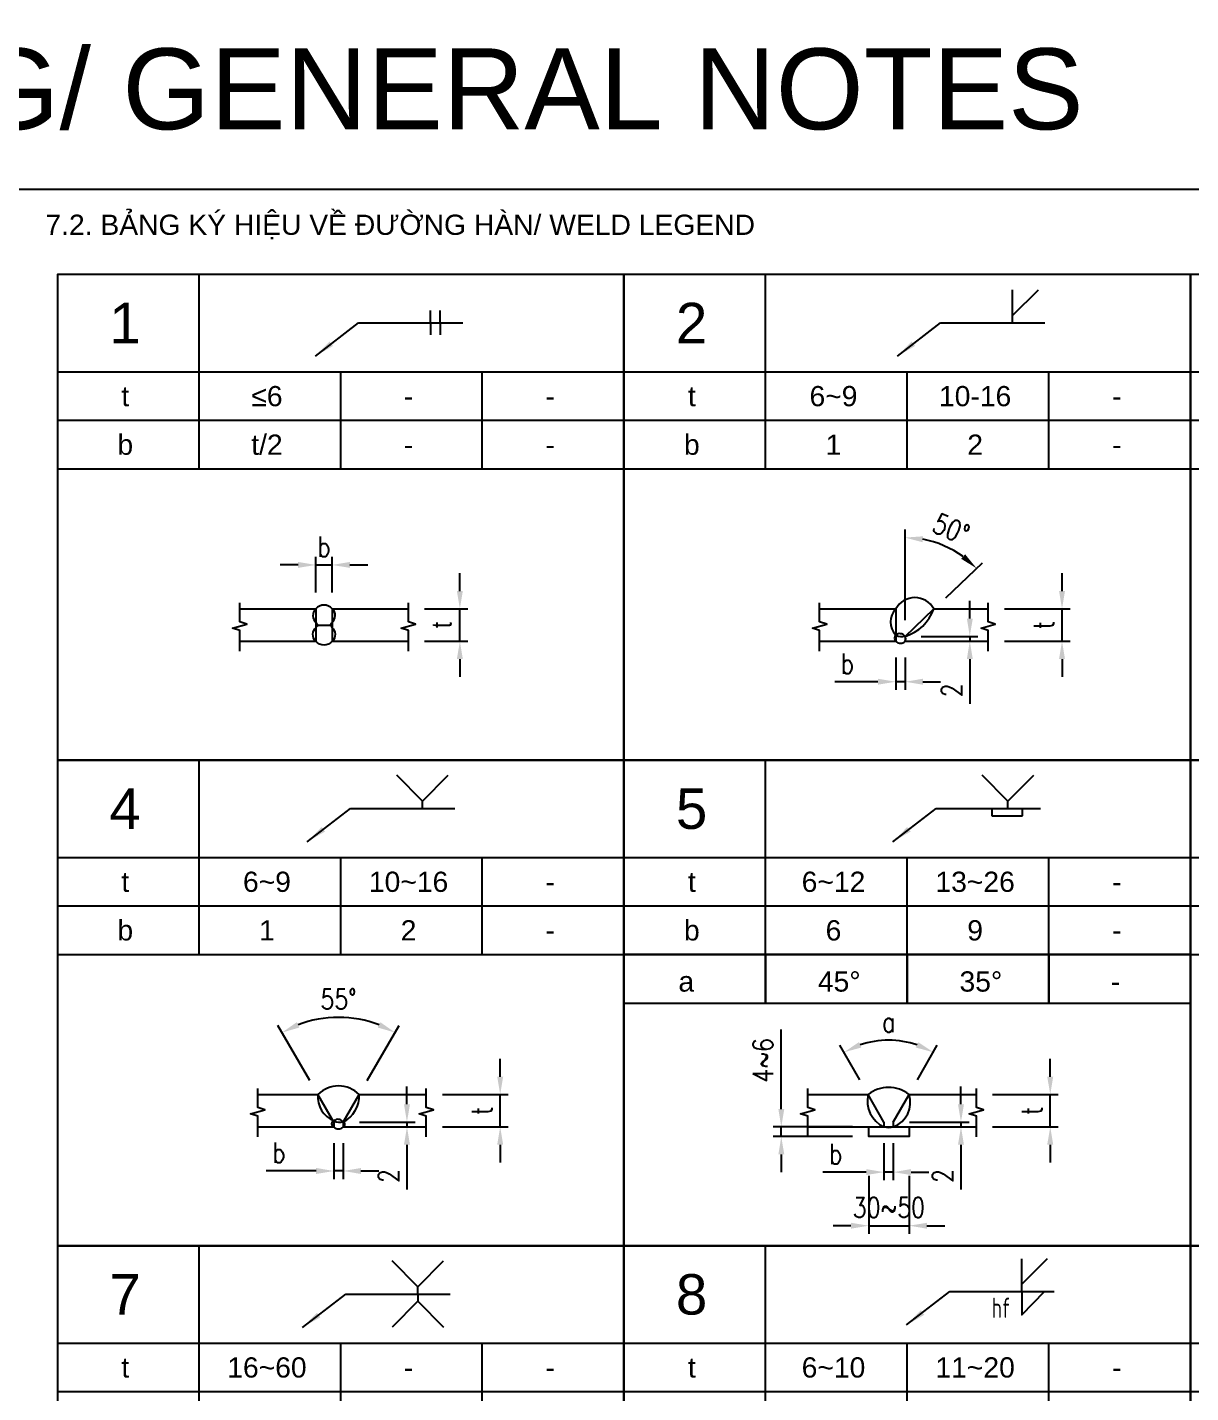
# Model space of a CAD drawing. Header units: millimetres. Extents: x -205508 to -110432, y 549193 to 571297.
# Drawn here: x -132698 to -131261, y 553165 to 554852 of the extents above; entities that cross this region are included whole.
import ezdxf
from ezdxf.enums import TextEntityAlignment as Align

# ---------------------------------------------------------------- set-up
doc = ezdxf.new("R2010")
doc.units = ezdxf.units.MM
doc.header["$LTSCALE"] = 25
doc.header["$MEASUREMENT"] = 0
doc.header["$PDSIZE"] = 50
doc.linetypes.add('DETAIL$0$DASH', pattern=[0.35, 0.25, -0.1])
doc.linetypes.add('DETAIL$0$DASHED', pattern=[0.75, 0.5, -0.25])
for name, color, linetype in [('DETAIL$0$dash', 9, 'DETAIL$0$DASH'), ('DETAIL$0$Leader', 8, 'Continuous'), ('DETAIL$0$Prof', 2, 'Continuous'), ('DETAIL$0$S-Weldline', 3, 'Continuous'), ('DETAIL$0$Standard', 7, 'Continuous'), ('DETAIL$0$Steel', 4, 'Continuous'), ('DETAIL$0$TEXT', 7, 'Continuous'), ('DETAIL$0$WELD_TEXT', 7, 'Continuous')]:
    doc.layers.add(name, color=color, linetype=linetype)
doc.layers.add('DETAIL$0$S-Text-EN', color=3, linetype='Continuous', lineweight=25)
doc.layers.add('DETAIL$0$S-Text-VN', color=7, linetype='Continuous', lineweight=25)
doc.styles.add('DETAIL$0$S-TEXT-VN', font='arial.ttf')
doc.styles.add('DETAIL$0$Standard', font='simplex.shx', dxfattribs={"width": 0.8})
doc.styles.add('DETAIL$0$TSSD_REIN', font='Tssdeng.shx', dxfattribs={"width": 0.7, "bigfont": 'hztxt.shx'})
doc.dimstyles.new('DETAIL$0$ISO-10', dxfattribs={"dimscale": 10, "dimtxt": 2.5, "dimasz": 2.2, "dimexe": 1, "dimexo": 2, "dimgap": 1, "dimtad": 1, "dimdec": 0, "dimtxsty": 'DETAIL$0$Standard', "dimcen": 2.2, "dimclrd": 8, "dimclre": 8, "dimclrt": 7, "dimadec": 0, "dimazin": 0, "dimtfac": 1, "dimtdec": 0, "dimtix": 1, "dimtmove": 0, "dimatfit": 3, "dimfxl": 1, "dimarcsym": 0})

# ---------------------------------------------------------------- blocks, each defined once
blk = doc.blocks.new('DETAIL$0$_Weld006')
at = {"color": 0, "linetype": 'ByBlock'}
for p, q in [((0, 0), (0, 0.5)), ((0.4, 0), (0.4, 0.5))]:
    blk.add_line(p, q, dxfattribs=at)
blk = doc.blocks.new('*D591')
at = {"layer": 'Defpoints', "color": 0, "transparency": 16777216}
for p in [(-132227.2, 554133.9), (-132163.5, 554133.9), (-132227.2, 554093.9)]:
    blk.add_point(p, dxfattribs=at)
at = {"layer": 'DETAIL$0$Leader', "color": 8, "lineweight": -2, "transparency": 16777216}
for p, q in [((-132163.5, 554155.9), (-132163.5, 554177.9)), ((-132207.2, 554133.9), (-132153.5, 554133.9)), ((-132163.5, 554093.9), (-132163.5, 554133.9)), ((-132207.2, 554093.9), (-132153.5, 554093.9)), ((-132163.5, 554071.9), (-132163.5, 554049.9))]:
    blk.add_line(p, q, dxfattribs=at)
at = {"layer": 'DETAIL$0$Leader', "color": 8, "transparency": 16777216}
for points in [[(-132167.2, 554155.9), (-132159.9, 554155.9), (-132163.5, 554133.9)], [(-132167.2, 554071.9), (-132159.9, 554071.9), (-132163.5, 554093.9)]]:
    blk.add_solid(points, dxfattribs=at)
at = {"layer": 'DETAIL$0$Leader', "color": 7, "transparency": 16777216, "insert": (-132186, 554113.9), "char_height": 25, "attachment_point": 5, "rotation": 90, "style": 'DETAIL$0$Standard'}
blk.add_mtext('{\\f??|b0|i0|c134|p54;t}', dxfattribs=at)
blk = doc.blocks.new('*D592')
at = {"layer": 'Defpoints', "color": 0, "transparency": 16777216}
for p in [(-132321.4, 554188.1), (-132341.4, 554133.9), (-132321.4, 554133.9)]:
    blk.add_point(p, dxfattribs=at)
at = {"layer": 'DETAIL$0$Leader', "color": 8, "lineweight": -2, "transparency": 16777216}
for p, q in [((-132341.4, 554153.9), (-132341.4, 554198.1)), ((-132321.4, 554153.9), (-132321.4, 554198.1)), ((-132363.4, 554188.1), (-132385.4, 554188.1)), ((-132341.4, 554188.1), (-132321.4, 554188.1)), ((-132299.4, 554188.1), (-132277.4, 554188.1))]:
    blk.add_line(p, q, dxfattribs=at)
at = {"layer": 'DETAIL$0$Leader', "color": 8, "transparency": 16777216}
for points in [[(-132363.4, 554191.8), (-132363.4, 554184.5), (-132341.4, 554188.1)], [(-132299.4, 554191.8), (-132299.4, 554184.5), (-132321.4, 554188.1)]]:
    blk.add_solid(points, dxfattribs=at)
at = {"layer": 'DETAIL$0$Leader', "color": 7, "transparency": 16777216, "insert": (-132331.4, 554210.6), "char_height": 25, "attachment_point": 5, "style": 'DETAIL$0$Standard'}
blk.add_mtext('b', dxfattribs=at)
blk = doc.blocks.new('*D559')
at = {"layer": 'Defpoints', "color": 0, "transparency": 16777216}
for p in [(-131510.8, 554133.9), (-131419.5, 554133.9), (-131510.8, 554093.9)]:
    blk.add_point(p, dxfattribs=at)
at = {"layer": 'DETAIL$0$Leader', "color": 8, "lineweight": -2, "transparency": 16777216}
for p, q in [((-131419.5, 554155.9), (-131419.5, 554177.9)), ((-131490.8, 554133.9), (-131409.5, 554133.9)), ((-131419.5, 554093.9), (-131419.5, 554133.9)), ((-131490.8, 554093.9), (-131409.5, 554093.9)), ((-131419.5, 554071.9), (-131419.5, 554049.9))]:
    blk.add_line(p, q, dxfattribs=at)
at = {"layer": 'DETAIL$0$Leader', "color": 8, "transparency": 16777216}
for points in [[(-131423.2, 554155.9), (-131415.9, 554155.9), (-131419.5, 554133.9)], [(-131423.2, 554071.9), (-131415.9, 554071.9), (-131419.5, 554093.9)]]:
    blk.add_solid(points, dxfattribs=at)
at = {"layer": 'DETAIL$0$Leader', "color": 7, "transparency": 16777216, "insert": (-131442, 554113.9), "char_height": 25, "attachment_point": 5, "rotation": 90, "style": 'DETAIL$0$Standard'}
blk.add_mtext('t', dxfattribs=at)
blk = doc.blocks.new('*D560')
at = {"layer": 'Defpoints', "color": 0, "transparency": 16777216}
for p in [(-131625, 554093.9), (-131613.5, 554093.9), (-131613.5, 554043.8)]:
    blk.add_point(p, dxfattribs=at)
at = {"layer": 'DETAIL$0$Leader', "color": 8, "lineweight": -2, "transparency": 16777216}
for p, q in [((-131625, 554073.9), (-131625, 554033.8)), ((-131613.5, 554073.9), (-131613.5, 554033.8)), ((-131647, 554043.8), (-131700.4, 554043.8)), ((-131613.5, 554043.8), (-131625, 554043.8)), ((-131591.5, 554043.8), (-131569.5, 554043.8))]:
    blk.add_line(p, q, dxfattribs=at)
at = {"layer": 'DETAIL$0$Leader', "color": 8, "transparency": 16777216}
for points in [[(-131647, 554047.5), (-131647, 554040.2), (-131625, 554043.8)], [(-131591.5, 554047.5), (-131591.5, 554040.2), (-131613.5, 554043.8)]]:
    blk.add_solid(points, dxfattribs=at)
at = {"layer": 'DETAIL$0$Leader', "color": 7, "transparency": 16777216, "insert": (-131684.7, 554066.3), "char_height": 25, "attachment_point": 5, "style": 'DETAIL$0$Standard'}
blk.add_mtext('b', dxfattribs=at)
blk = doc.blocks.new('*D561')
at = {"layer": 'Defpoints', "color": 0, "transparency": 16777216}
for p in [(-131550.8, 554204.5), (-131577.8, 554133.9), (-131613.5, 554099.9), (-131613.5, 554099.9), (-131613.5, 554093.9)]:
    blk.add_point(p, dxfattribs=at)
at = {"layer": 'DETAIL$0$Leader', "color": 8, "lineweight": -2, "transparency": 16777216}
for p, q in [((-131613.5, 554119.9), (-131613.5, 554231.9)), ((-131563.3, 554147.6), (-131517.9, 554190.8))]:
    blk.add_line(p, q, dxfattribs=at)
blk.add_arc((-131613.5, 554099.9), 121.9, 53.8715, 79.6476, dxfattribs=at)
at = {"layer": 'DETAIL$0$Leader', "color": 8, "transparency": 16777216}
for points in [[(-131591.9, 554216.2), (-131591.3, 554223.5), (-131613.5, 554221.9)], [(-131539.2, 554201.2), (-131544.1, 554195.7), (-131525.1, 554183.9)]]:
    blk.add_solid(points, dxfattribs=at)
at = {"layer": 'DETAIL$0$Leader', "color": 7, "transparency": 16777216, "insert": (-131556.5, 554232.6), "char_height": 25, "attachment_point": 5, "rotation": 336.7595, "style": 'DETAIL$0$Standard'}
blk.add_mtext('50°', dxfattribs=at)
blk = doc.blocks.new('*D562')
at = {"layer": 'Defpoints', "color": 0, "transparency": 16777216}
for p in [(-131613.5, 554099.9), (-131613.5, 554093.9), (-131533.5, 554099.9)]:
    blk.add_point(p, dxfattribs=at)
at = {"layer": 'DETAIL$0$Leader', "color": 8, "lineweight": -2, "transparency": 16777216}
for p, q in [((-131533.5, 554121.9), (-131533.5, 554143.9)), ((-131593.5, 554099.9), (-131523.5, 554099.9)), ((-131593.5, 554093.9), (-131523.5, 554093.9)), ((-131533.5, 554099.9), (-131533.5, 554093.9)), ((-131533.5, 554071.9), (-131533.5, 554016.5))]:
    blk.add_line(p, q, dxfattribs=at)
at = {"layer": 'DETAIL$0$Leader', "color": 8, "transparency": 16777216}
for points in [[(-131537.1, 554121.9), (-131529.8, 554121.9), (-131533.5, 554099.9)], [(-131537.1, 554071.9), (-131529.8, 554071.9), (-131533.5, 554093.9)]]:
    blk.add_solid(points, dxfattribs=at)
at = {"layer": 'DETAIL$0$Leader', "color": 7, "transparency": 16777216, "insert": (-131556, 554033.2), "char_height": 25, "attachment_point": 5, "rotation": 90, "style": 'DETAIL$0$Standard'}
blk.add_mtext('2', dxfattribs=at)
blk = doc.blocks.new('*D567')
at = {"layer": 'Defpoints', "color": 0, "transparency": 16777216}
for p in [(-132289.1, 553627.1), (-132338.9, 553533.9), (-132288, 553533.9), (-132319.1, 553499.9), (-132307.7, 553499.9)]:
    blk.add_point(p, dxfattribs=at)
at = {"layer": 'DETAIL$0$Leader', "color": 8, "lineweight": -2, "transparency": 16777216}
for p, q in [((-132348.9, 553551.1), (-132388.4, 553619)), ((-132277.9, 553551.1), (-132238.5, 553619))]:
    blk.add_line(p, q, dxfattribs=at)
blk.add_arc((-132313.4, 553490.1), 139.1, 68.9035, 111.0965, dxfattribs=at)
at = {"layer": 'DETAIL$0$Leader', "color": 8, "transparency": 16777216}
for points in [[(-132361.9, 553616.6), (-132365.1, 553623.2), (-132383.3, 553610.4)], [(-132261.8, 553623.2), (-132264.9, 553616.6), (-132243.5, 553610.4)]]:
    blk.add_solid(points, dxfattribs=at)
at = {"layer": 'DETAIL$0$Leader', "color": 7, "transparency": 16777216, "insert": (-132313.4, 553651.7), "char_height": 25, "attachment_point": 5, "style": 'DETAIL$0$Standard'}
blk.add_mtext('55°', dxfattribs=at)
blk = doc.blocks.new('*D568')
at = {"layer": 'Defpoints', "color": 0, "transparency": 16777216}
for p in [(-132319.1, 553493.9), (-132307.7, 553493.9), (-132307.7, 553439.4)]:
    blk.add_point(p, dxfattribs=at)
at = {"layer": 'DETAIL$0$Leader', "color": 8, "lineweight": -2, "transparency": 16777216}
for p, q in [((-132319.1, 553473.9), (-132319.1, 553429.4)), ((-132307.7, 553473.9), (-132307.7, 553429.4)), ((-132341.1, 553439.4), (-132402.9, 553439.4)), ((-132307.7, 553439.4), (-132319.1, 553439.4)), ((-132285.7, 553439.4), (-132263.7, 553439.4))]:
    blk.add_line(p, q, dxfattribs=at)
at = {"layer": 'DETAIL$0$Leader', "color": 8, "transparency": 16777216}
for points in [[(-132341.1, 553443.1), (-132341.1, 553435.7), (-132319.1, 553439.4)], [(-132285.7, 553443.1), (-132285.7, 553435.7), (-132307.7, 553439.4)]]:
    blk.add_solid(points, dxfattribs=at)
at = {"layer": 'DETAIL$0$Leader', "color": 7, "transparency": 16777216, "insert": (-132387.2, 553461.9), "char_height": 25, "attachment_point": 5, "style": 'DETAIL$0$Standard'}
blk.add_mtext('b', dxfattribs=at)
blk = doc.blocks.new('*D569')
at = {"layer": 'Defpoints', "color": 0, "transparency": 16777216}
for p in [(-132205, 553533.9), (-132113.7, 553533.9), (-132205, 553493.9)]:
    blk.add_point(p, dxfattribs=at)
at = {"layer": 'DETAIL$0$Leader', "color": 8, "lineweight": -2, "transparency": 16777216}
for p, q in [((-132113.7, 553555.9), (-132113.7, 553577.9)), ((-132185, 553533.9), (-132103.7, 553533.9)), ((-132113.7, 553493.9), (-132113.7, 553533.9)), ((-132185, 553493.9), (-132103.7, 553493.9)), ((-132113.7, 553471.9), (-132113.7, 553449.9))]:
    blk.add_line(p, q, dxfattribs=at)
at = {"layer": 'DETAIL$0$Leader', "color": 8, "transparency": 16777216}
for points in [[(-132117.4, 553555.9), (-132110, 553555.9), (-132113.7, 553533.9)], [(-132117.4, 553471.9), (-132110, 553471.9), (-132113.7, 553493.9)]]:
    blk.add_solid(points, dxfattribs=at)
at = {"layer": 'DETAIL$0$Leader', "color": 7, "transparency": 16777216, "insert": (-132136.2, 553513.9), "char_height": 25, "attachment_point": 5, "rotation": 90, "style": 'DETAIL$0$Standard'}
blk.add_mtext('t', dxfattribs=at)
blk = doc.blocks.new('*D570')
at = {"layer": 'Defpoints', "color": 0, "transparency": 16777216}
for p in [(-132307.7, 553499.9), (-132307.7, 553493.9), (-132228.9, 553499.9)]:
    blk.add_point(p, dxfattribs=at)
at = {"layer": 'DETAIL$0$Leader', "color": 8, "lineweight": -2, "transparency": 16777216}
for p, q in [((-132228.9, 553521.9), (-132228.9, 553543.9)), ((-132287.7, 553499.9), (-132218.9, 553499.9)), ((-132287.7, 553493.9), (-132218.9, 553493.9)), ((-132228.9, 553499.9), (-132228.9, 553493.9)), ((-132228.9, 553471.9), (-132228.9, 553416.5))]:
    blk.add_line(p, q, dxfattribs=at)
at = {"layer": 'DETAIL$0$Leader', "color": 8, "transparency": 16777216}
for points in [[(-132232.6, 553521.9), (-132225.2, 553521.9), (-132228.9, 553499.9)], [(-132232.6, 553471.9), (-132225.2, 553471.9), (-132228.9, 553493.9)]]:
    blk.add_solid(points, dxfattribs=at)
at = {"layer": 'DETAIL$0$Leader', "color": 7, "transparency": 16777216, "insert": (-132251.4, 553433.2), "char_height": 25, "attachment_point": 5, "rotation": 90, "style": 'DETAIL$0$Standard'}
blk.add_mtext('2', dxfattribs=at)
blk = doc.blocks.new('*D571')
at = {"layer": 'Defpoints', "color": 0, "transparency": 16777216}
for p in [(-131766.4, 553493.9), (-131658.4, 553493.9), (-131658.4, 553481.8)]:
    blk.add_point(p, dxfattribs=at)
at = {"layer": 'DETAIL$0$Leader', "color": 8, "lineweight": -2, "transparency": 16777216}
for p, q in [((-131766.4, 553515.9), (-131766.4, 553614)), ((-131678.4, 553493.9), (-131776.4, 553493.9)), ((-131766.4, 553481.8), (-131766.4, 553493.9)), ((-131678.4, 553481.8), (-131776.4, 553481.8)), ((-131766.4, 553459.8), (-131766.4, 553437.8))]:
    blk.add_line(p, q, dxfattribs=at)
at = {"layer": 'DETAIL$0$Leader', "color": 8, "transparency": 16777216}
for points in [[(-131770, 553515.9), (-131762.7, 553515.9), (-131766.4, 553493.9)], [(-131770, 553459.8), (-131762.7, 553459.8), (-131766.4, 553481.8)]]:
    blk.add_solid(points, dxfattribs=at)
at = {"layer": 'DETAIL$0$Leader', "color": 7, "transparency": 16777216, "insert": (-131788.9, 553576), "char_height": 25, "attachment_point": 5, "rotation": 90, "style": 'DETAIL$0$Standard'}
blk.add_mtext('4~6', dxfattribs=at)
blk = doc.blocks.new('*D572')
at = {"layer": 'Defpoints', "color": 0, "transparency": 16777216}
for p in [(-131525.4, 553533.9), (-131434.1, 553533.9), (-131525.4, 553493.9)]:
    blk.add_point(p, dxfattribs=at)
at = {"layer": 'DETAIL$0$Leader', "color": 8, "lineweight": -2, "transparency": 16777216}
for p, q in [((-131434.1, 553555.9), (-131434.1, 553577.9)), ((-131505.4, 553533.9), (-131424.1, 553533.9)), ((-131434.1, 553493.9), (-131434.1, 553533.9)), ((-131505.4, 553493.9), (-131424.1, 553493.9)), ((-131434.1, 553471.9), (-131434.1, 553449.9))]:
    blk.add_line(p, q, dxfattribs=at)
at = {"layer": 'DETAIL$0$Leader', "color": 8, "transparency": 16777216}
for points in [[(-131437.8, 553555.9), (-131430.4, 553555.9), (-131434.1, 553533.9)], [(-131437.8, 553471.9), (-131430.4, 553471.9), (-131434.1, 553493.9)]]:
    blk.add_solid(points, dxfattribs=at)
at = {"layer": 'DETAIL$0$Leader', "color": 7, "transparency": 16777216, "insert": (-131456.6, 553513.9), "char_height": 25, "attachment_point": 5, "rotation": 90, "style": 'DETAIL$0$Standard'}
blk.add_mtext('t', dxfattribs=at)
blk = doc.blocks.new('*D573')
at = {"layer": 'Defpoints', "color": 0, "transparency": 16777216}
for p in [(-131628.1, 553499.9), (-131628.1, 553493.9), (-131544.4, 553499.9)]:
    blk.add_point(p, dxfattribs=at)
at = {"layer": 'DETAIL$0$Leader', "color": 8, "lineweight": -2, "transparency": 16777216}
for p, q in [((-131544.4, 553521.9), (-131544.4, 553543.9)), ((-131608.1, 553499.9), (-131534.4, 553499.9)), ((-131608.1, 553493.9), (-131534.4, 553493.9)), ((-131544.4, 553499.9), (-131544.4, 553493.9)), ((-131544.4, 553471.9), (-131544.4, 553416.5))]:
    blk.add_line(p, q, dxfattribs=at)
at = {"layer": 'DETAIL$0$Leader', "color": 8, "transparency": 16777216}
for points in [[(-131548.1, 553521.9), (-131540.7, 553521.9), (-131544.4, 553499.9)], [(-131548.1, 553471.9), (-131540.7, 553471.9), (-131544.4, 553493.9)]]:
    blk.add_solid(points, dxfattribs=at)
at = {"layer": 'DETAIL$0$Leader', "color": 7, "transparency": 16777216, "insert": (-131566.9, 553433.2), "char_height": 25, "attachment_point": 5, "rotation": 90, "style": 'DETAIL$0$Standard'}
blk.add_mtext('2', dxfattribs=at)
blk = doc.blocks.new('*D574')
at = {"layer": 'Defpoints', "color": 0, "transparency": 16777216}
for p in [(-131614.6, 553599.3), (-131659.2, 553534.9), (-131608.4, 553534.9), (-131639.5, 553501), (-131628.1, 553501)]:
    blk.add_point(p, dxfattribs=at)
at = {"layer": 'DETAIL$0$Leader', "color": 8, "lineweight": -2, "transparency": 16777216}
for p, q in [((-131669.3, 553552.2), (-131694, 553594.7)), ((-131598.3, 553552.2), (-131573.6, 553594.7))]:
    blk.add_line(p, q, dxfattribs=at)
blk.add_arc((-131633.8, 553491.1), 109.9, 71.3252, 108.6748, dxfattribs=at)
at = {"layer": 'DETAIL$0$Leader', "color": 8, "transparency": 16777216}
for points in [[(-131667.5, 553591.9), (-131670.5, 553598.5), (-131689, 553586.1)], [(-131597.1, 553598.5), (-131600.2, 553591.9), (-131578.6, 553586.1)]]:
    blk.add_solid(points, dxfattribs=at)
at = {"layer": 'DETAIL$0$Leader', "color": 7, "transparency": 16777216, "insert": (-131633.8, 553623.5), "char_height": 25, "attachment_point": 5, "style": 'DETAIL$0$Standard'}
blk.add_mtext('a', dxfattribs=at)
blk = doc.blocks.new('*D575')
at = {"layer": 'Defpoints', "color": 0, "transparency": 16777216}
for p in [(-131658.4, 553453.4), (-131608.4, 553453.4), (-131608.4, 553371.8)]:
    blk.add_point(p, dxfattribs=at)
at = {"layer": 'DETAIL$0$Leader', "color": 8, "lineweight": -2, "transparency": 16777216}
for p, q in [((-131658.4, 553433.4), (-131658.4, 553361.8)), ((-131608.4, 553433.4), (-131608.4, 553361.8)), ((-131680.4, 553371.8), (-131702.4, 553371.8)), ((-131658.4, 553371.8), (-131608.4, 553371.8)), ((-131586.4, 553371.8), (-131564.4, 553371.8))]:
    blk.add_line(p, q, dxfattribs=at)
at = {"layer": 'DETAIL$0$Leader', "color": 8, "transparency": 16777216}
for points in [[(-131680.4, 553375.4), (-131680.4, 553368.1), (-131658.4, 553371.8)], [(-131586.4, 553375.4), (-131586.4, 553368.1), (-131608.4, 553371.8)]]:
    blk.add_solid(points, dxfattribs=at)
at = {"layer": 'DETAIL$0$Leader', "color": 7, "transparency": 16777216, "insert": (-131633.4, 553394.3), "char_height": 25, "attachment_point": 5, "style": 'DETAIL$0$Standard'}
blk.add_mtext('30~50', dxfattribs=at)
blk = doc.blocks.new('*D576')
at = {"layer": 'Defpoints', "color": 0, "transparency": 16777216}
for p in [(-131639.5, 553493.9), (-131628.1, 553493.9), (-131628.1, 553438)]:
    blk.add_point(p, dxfattribs=at)
at = {"layer": 'DETAIL$0$Leader', "color": 8, "lineweight": -2, "transparency": 16777216}
for p, q in [((-131639.5, 553473.9), (-131639.5, 553428)), ((-131628.1, 553473.9), (-131628.1, 553428)), ((-131661.5, 553438), (-131715, 553438)), ((-131628.1, 553438), (-131639.5, 553438)), ((-131606.1, 553438), (-131584.1, 553438))]:
    blk.add_line(p, q, dxfattribs=at)
at = {"layer": 'DETAIL$0$Leader', "color": 8, "transparency": 16777216}
for points in [[(-131661.5, 553441.7), (-131661.5, 553434.4), (-131639.5, 553438)], [(-131606.1, 553441.7), (-131606.1, 553434.4), (-131628.1, 553438)]]:
    blk.add_solid(points, dxfattribs=at)
at = {"layer": 'DETAIL$0$Leader', "color": 7, "transparency": 16777216, "insert": (-131699.2, 553460.5), "char_height": 25, "attachment_point": 5, "style": 'DETAIL$0$Standard'}
blk.add_mtext('b', dxfattribs=at)
blk = doc.blocks.new('*U170')
at = {"color": 3}
for p, q in [((700, 0), (0, 0)), ((0, 0), (0, -600)), ((700, -600), (700, 0)), ((0, -600), (700, -600))]:
    blk.add_line(p, q, dxfattribs=at)
for p, q in [((175, -120), (175, 0)), ((0, -120), (700, -120)), ((0, -120), (700, -120)), ((175, -240), (175, -120)), ((350, -240), (350, -120)), ((525, -240), (525, -120)), ((0, -180), (700, -180)), ((0, -240), (700, -240)), ((0, -240), (700, -240))]:
    blk.add_line(p, q)
blk.add_lwpolyline([(0, -120), (175, -120), (175, 0), (0, 0)], close=True, dxfattribs=at)
at = {"color": 0, "linetype": 'ByBlock', "lineweight": -2, "style": 'DETAIL$0$S-TEXT-VN'}
for tag, height, p in [('NO', 50, (83.6, -59.8)), ('T', 25, (83.9, -150.1)), ('T1', 25, (258.9, -150.1)), ('T2', 25, (433.9, -150.1)), ('T3', 25, (608.9, -150.1)), ('B', 25, (83.9, -210.1)), ('B1', 25, (258.9, -210.1)), ('B2', 25, (433.9, -210.1)), ('B3', 25, (608.9, -210.1))]:
    blk.add_attdef(tag, text='', height=height, dxfattribs=at).set_placement(p, align=Align.MIDDLE_CENTER)

msp = doc.modelspace()

# ---------------------------------------------------------------- hatches: boundary and pattern name
at = {"layer": 'DETAIL$0$WELD_TEXT'}
for points in [[(-132342.1, 554446.2), (-132324.5, 554464.2), (-132320.2, 554458.7)], [(-131622.9, 554446.2), (-131605.3, 554464.2), (-131601, 554458.7)], [(-132352.1, 553846.2), (-132334.5, 553864.2), (-132330.2, 553858.7)], [(-131628.6, 553846.2), (-131610.9, 553864.2), (-131606.6, 553858.7)], [(-131611.6, 553249.2), (-131594, 553267.3), (-131589.7, 553261.7)], [(-132357.8, 553246.2), (-132340.2, 553264.2), (-132335.9, 553258.7)]]:
    msp.add_hatch(color=1, dxfattribs=at).paths.add_polyline_path(points, flags=0)

# ---------------------------------------------------------------- linework, layer by layer
for p, q in [((-131480.6, 554496.4), (-131448.8, 554528.2)), ((-131480.6, 554487.4), (-131480.6, 554527.8)), ((-132209.8, 553896.4), (-132241.6, 553928.2)), ((-132209.8, 553896.4), (-132178, 553928.2)), ((-131486.3, 553896.4), (-131518.1, 553928.2)), ((-131486.3, 553896.4), (-131454.4, 553928.2)), ((-132209.8, 553887.4), (-132209.8, 553896.4)), ((-131486.3, 553887.4), (-131486.3, 553896.4)), ((-132215.5, 553296.4), (-132247.3, 553328.2)), ((-132215.5, 553296.4), (-132183.7, 553328.2)), ((-131469.3, 553299.4), (-131437.5, 553331.3)), ((-131469.3, 553290.4), (-131469.3, 553330.8)), ((-132215.5, 553287.4), (-132215.5, 553296.4)), ((-132215.5, 553287.4), (-132215.5, 553278.4)), ((-131469.3, 553290.4), (-131469.3, 553261.5)), ((-132215.5, 553278.4), (-132247.3, 553246.6)), ((-132215.5, 553278.4), (-132183.7, 553246.6))]:
    msp.add_line(p, q)
at = {"color": 9}
for points in [[(-132435.5, 554081.6), (-132435.5, 554107.3), (-132444.3, 554110.1), (-132426.7, 554114.9), (-132435.5, 554117.7), (-132435.5, 554141.4)], [(-132227.2, 554081.6), (-132227.2, 554107.3), (-132236, 554110.1), (-132218.4, 554114.9), (-132227.2, 554117.7), (-132227.2, 554141.4)], [(-131719.1, 554081.6), (-131719.1, 554107.3), (-131727.9, 554110.1), (-131710.3, 554114.9), (-131719.1, 554117.7), (-131719.1, 554141.4)], [(-131510.8, 554081.6), (-131510.8, 554107.3), (-131519.6, 554110.1), (-131502, 554114.9), (-131510.8, 554117.7), (-131510.8, 554141.4)], [(-132413.3, 553481.6), (-132413.3, 553507.3), (-132422.1, 553510.1), (-132404.5, 553514.9), (-132413.3, 553517.7), (-132413.3, 553541.4)], [(-132205, 553481.6), (-132205, 553507.3), (-132213.8, 553510.1), (-132196.2, 553514.9), (-132205, 553517.7), (-132205, 553541.4)], [(-131733.7, 553481.6), (-131733.7, 553507.3), (-131742.5, 553510.1), (-131724.9, 553514.9), (-131733.7, 553517.7), (-131733.7, 553541.4)], [(-131525.4, 553481.6), (-131525.4, 553507.3), (-131534.2, 553510.1), (-131516.6, 553514.9), (-131525.4, 553517.7), (-131525.4, 553541.4)]]:
    msp.add_lwpolyline(points, dxfattribs=at)
for points in [[(-131960.8, 553646.8), (-131785.8, 553646.8), (-131785.8, 553706.8), (-131960.8, 553706.8)], [(-131785.8, 553646.8), (-131610.8, 553646.8), (-131610.8, 553706.8), (-131785.8, 553706.8)], [(-131610.8, 553646.8), (-131435.8, 553646.8), (-131435.8, 553706.8), (-131610.8, 553706.8)], [(-131435.8, 553646.8), (-131260.8, 553646.8), (-131260.8, 553706.8), (-131435.8, 553706.8)]]:
    msp.add_lwpolyline(points, close=True)
msp.add_lwpolyline([(-131469.3, 553290.4), (-131469.3, 553261.5), (-131441.2, 553290.4)])
at = {"layer": 'DETAIL$0$dash', "linetype": 'DETAIL$0$DASHED', "ltscale": 10}
for p, q in [((-132341.4, 554133.9), (-132341.4, 554093.9)), ((-132321.4, 554133.9), (-132321.4, 554093.9)), ((-131625, 554133.9), (-131625, 554093.9)), ((-131613.5, 554099.9), (-131577.8, 554133.9)), ((-131613.5, 554099.9), (-131613.5, 554093.9)), ((-132319.1, 553499.9), (-132338.9, 553533.9)), ((-132307.7, 553499.9), (-132288, 553533.9)), ((-131639.5, 553499.9), (-131659.2, 553533.9)), ((-131628.1, 553499.9), (-131608.4, 553533.9)), ((-132319.1, 553499.9), (-132319.1, 553493.9)), ((-132307.7, 553499.9), (-132307.7, 553493.9)), ((-131639.5, 553499.9), (-131639.5, 553493.9)), ((-131628.1, 553499.9), (-131628.1, 553493.9))]:
    msp.add_line(p, q, dxfattribs=at)
at = {"layer": 'DETAIL$0$Prof'}
for p, q in [((-132435.5, 554133.9), (-132341.4, 554133.9)), ((-132321.4, 554133.9), (-132227.2, 554133.9)), ((-131719.1, 554133.9), (-131625, 554133.9)), ((-131577.8, 554133.9), (-131510.8, 554133.9)), ((-132435.5, 554093.9), (-132341.4, 554093.9)), ((-132321.4, 554093.9), (-132227.2, 554093.9)), ((-131719.1, 554093.9), (-131625, 554093.9)), ((-131613.5, 554093.9), (-131510.8, 554093.9)), ((-132413.3, 553533.9), (-132338.9, 553533.9)), ((-132288, 553533.9), (-132205, 553533.9)), ((-131733.7, 553533.9), (-131659.2, 553533.9)), ((-131608.4, 553533.9), (-131525.4, 553533.9)), ((-132413.3, 553493.9), (-132319.1, 553493.9)), ((-132307.7, 553493.9), (-132205, 553493.9)), ((-131733.7, 553493.9), (-131639.5, 553493.9)), ((-131628.1, 553493.9), (-131525.4, 553493.9))]:
    msp.add_line(p, q, dxfattribs=at)
at = {"layer": 'DETAIL$0$S-Weldline'}
for points in [[(-131613.5, 554099.9, 0.238211), (-131577.8, 554133.9, 0.587198), (-131625, 554133.9, 0.398256), (-131625, 554101.4, 0.191579), (-131613.1, 554100.1)], [(-132307.7, 553499.9, 0.29908), (-132288, 553533.9, 0.416975), (-132338.9, 553533.9, 0.336111), (-132319.1, 553501.4, 0.191579), (-132307.3, 553500.1)], [(-131627.6, 553493.9, 0.391484), (-131608.4, 553533.9, 0.342915), (-131659.2, 553533.9, 0.354102), (-131639.5, 553493.9, 0.097295), (-131627.6, 553493.9)]]:
    msp.add_lwpolyline(points, format="xyb", dxfattribs=at)
for points in [[(-132323.7, 554113.9, 0.060828), (-132321.6, 554116.7, 0.456425), (-132321.4, 554133.9, 0.469846), (-132341.4, 554133.9, 0.456425), (-132341.1, 554116.7, 0.213286), (-132337.9, 554113.9)], [(-132323.7, 554113.9, -0.060828), (-132321.6, 554111, -0.456425), (-132321.4, 554093.9, -0.469846), (-132341.4, 554093.9, -0.456425), (-132341.1, 554111, -0.213286), (-132337.9, 554113.9)], [(-131625, 554093.9, 0.453852), (-131613.5, 554093.9, 0.309115), (-131613.5, 554099.9, 0.446459), (-131625, 554101.4, 0.375656)], [(-132319.1, 553493.9, 0.453852), (-132307.7, 553493.9, 0.728439), (-132307.7, 553499.9, 0.446459), (-132319.1, 553501.4, 0.760293)]]:
    msp.add_lwpolyline(points, format="xyb", close=True, dxfattribs=at)
at = {"layer": 'DETAIL$0$Standard'}
msp.add_lwpolyline([(-134922.2, 549192.7), (-128322.2, 549192.7), (-128322.2, 554652), (-134922.2, 554652)], close=True, dxfattribs=at)
at = {"layer": 'DETAIL$0$Steel'}
msp.add_lwpolyline([(-131658.4, 553493.9), (-131608.4, 553493.9), (-131608.4, 553481.8), (-131658.4, 553481.8)], close=True, dxfattribs=at)
at = {"layer": 'DETAIL$0$WELD_TEXT', "color": 1}
for p, q in [((-132342.1, 554446.2), (-132288.8, 554487.4)), ((-132288.8, 554487.4), (-132159.9, 554487.4)), ((-131622.9, 554446.2), (-131569.6, 554487.4)), ((-131569.6, 554487.4), (-131440.6, 554487.4)), ((-132352.1, 553846.2), (-132298.8, 553887.4)), ((-132298.8, 553887.4), (-132169.8, 553887.4)), ((-131628.6, 553846.2), (-131575.2, 553887.4)), ((-131575.2, 553887.4), (-131446.3, 553887.4)), ((-132357.8, 553246.2), (-132304.5, 553287.4)), ((-132304.5, 553287.4), (-132175.5, 553287.4)), ((-131611.6, 553249.2), (-131558.3, 553290.4)), ((-131558.3, 553290.4), (-131429.3, 553290.4))]:
    msp.add_line(p, q, dxfattribs=at)
at = {"layer": 'DETAIL$0$WELD_TEXT'}
for p, q in [((-131506.3, 553887.4), (-131506.3, 553878.2)), ((-131506.3, 553878.2), (-131468.5, 553878.2)), ((-131468.5, 553878.2), (-131468.5, 553887.4))]:
    msp.add_line(p, q, dxfattribs=at)

# ---------------------------------------------------------------- block references
for p, values in [((-132660.8, 554546.8), {'NO': '1', 'T1': '≤6', 'B1': 't/2', 'T2': '-', 'B2': '-', 'T3': '-', 'B3': '-', 'T': 't', 'B': 'b'}), ((-131960.8, 554546.8), {'NO': '2', 'T1': '6~9', 'B1': '1', 'T2': '10-16', 'B2': '2', 'T3': '-', 'B3': '-', 'T': 't', 'B': 'b'}), ((-131260.8, 554546.8), {'NO': '3', 'T1': '6~9', 'B1': '6', 'T2': '10-15', 'B2': '8', 'T3': '16~26', 'B3': '9', 'T': 't', 'B': 'b'}), ((-132660.8, 553946.8), {'NO': '4', 'T1': '6~9', 'B1': '1', 'T2': '10~16', 'B2': '2', 'T3': '-', 'B3': '-', 'T': 't', 'B': 'b'}), ((-131960.8, 553946.8), {'NO': '5', 'T1': '6~12', 'B1': '6', 'T2': '13~26', 'B2': '9', 'T3': '-', 'B3': '-', 'T': 't', 'B': 'b'}), ((-131260.8, 553946.8), {'NO': '6', 'T1': '12~30', 'B1': '2', 'T2': '-', 'B2': '-', 'T3': '-', 'B3': '-', 'T': 't', 'B': 'b'}), ((-132660.8, 553346.8), {'NO': '7', 'T1': '16~60', 'B1': '2', 'T2': '-', 'B2': '-', 'T3': '-', 'B3': '-', 'T': 't', 'B': 'b'}), ((-131960.8, 553346.8), {'NO': '8', 'T1': '6~10', 'B1': '1', 'T2': '11~20', 'B2': '2', 'T3': '-', 'B3': '-', 'T': 't', 'B': 'b'}), ((-131260.8, 553346.8), {'NO': '9', 'T1': '≥12', 'B1': '6~9', 'T2': '-', 'B2': '-', 'T3': '-', 'B3': '-', 'T': 't', 'B': 'b'})]:
    msp.add_blockref('*U170', p).add_auto_attribs(values)
at = {"layer": 'DETAIL$0$WELD_TEXT', "xscale": 30, "yscale": 30, "zscale": 30}
msp.add_blockref('DETAIL$0$_Weld006', (-132199.9, 554487.4), dxfattribs=at)
at = {"layer": 'DETAIL$0$WELD_TEXT', "xscale": -30, "yscale": 30, "zscale": 30, "rotation": 180}
msp.add_blockref('DETAIL$0$_Weld006', (-132199.9, 554487.4), dxfattribs=at)

# ---------------------------------------------------------------- texts
at = {"layer": 'DETAIL$0$S-Text-EN', "linetype": 'Continuous', "style": 'DETAIL$0$S-TEXT-VN'}
msp.add_text('7.2. BẢNG KÝ HIỆU VỀ ĐƯỜNG HÀN/ WELD LEGEND', height=25, dxfattribs=at).set_placement((-132675.6, 554595.9))
at = {"layer": 'DETAIL$0$S-Text-VN', "color": 4, "style": 'DETAIL$0$S-TEXT-VN'}
msp.add_text('GHI CHÚ CHUNG/ GENERAL NOTES', height=100, dxfattribs=at).set_placement((-133798.9, 554726.3))
at = {"layer": 'DETAIL$0$S-Text-VN', "linetype": 'Continuous', "style": 'DETAIL$0$S-TEXT-VN'}
for s, p in [('a', (-131883.8, 553673.5)), ('45°', (-131694.8, 553673.5)), ('35°', (-131519.8, 553673.5)), ('-', (-131353.5, 553673.5))]:
    msp.add_text(s, height=25, dxfattribs=at).set_placement(p, align=Align.MIDDLE_CENTER)
at = {"layer": 'DETAIL$0$TEXT', "style": 'DETAIL$0$TSSD_REIN', "width": 0.7}
msp.add_text('hf', height=25, dxfattribs=at).set_placement((-131506.2, 553257.9))

# ---------------------------------------------------------------- dimensions: what is measured, and where the dimension line sits
at = {"layer": 'DETAIL$0$Leader'}
for base, line1, line2, text, picture, middle in [((-131550.8, 554204.5), ((-131613.5, 554099.9), (-131577.8, 554133.9)), ((-131613.5, 554099.9), (-131613.5, 554093.9)), '50°', '*D561', (-131556.5, 554232.6)), ((-132289.1, 553627.1), ((-132307.7, 553499.9), (-132288, 553533.9)), ((-132319.1, 553499.9), (-132338.9, 553533.9)), '55°', '*D567', (-132313.4, 553651.7)), ((-131614.6, 553599.3), ((-131628.1, 553501), (-131608.4, 553534.9)), ((-131639.5, 553501), (-131659.2, 553534.9)), 'a', '*D574', (-131633.8, 553623.5))]:
    dim = msp.add_angular_dim_2l(base=base, line1=line1, line2=line2, text=text, dimstyle='DETAIL$0$ISO-10', dxfattribs=at)
    dim.commit()
    dim.dimension.update_dxf_attribs({"geometry": picture, "text_midpoint": middle})
for base, p1, p2, text, picture, middle in [((-132321.4, 554188.1), (-132341.4, 554133.9), (-132321.4, 554133.9), 'b', '*D592', (-132331.4, 554210.6)), ((-131608.4, 553371.8), (-131658.4, 553453.4), (-131608.4, 553453.4), '30~50', '*D575', (-131633.4, 553394.3))]:
    dim = msp.add_linear_dim(base=base, p1=p1, p2=p2, text=text, dimstyle='DETAIL$0$ISO-10', dxfattribs=at)
    dim.commit()
    dim.dimension.update_dxf_attribs({"geometry": picture, "text_midpoint": middle})
for base, p1, p2, text, picture, middle in [((-132163.5, 554133.9), (-132227.2, 554093.9), (-132227.2, 554133.9), '{\\f??|b0|i0|c134|p54;t}', '*D591', (-132186, 554113.9)), ((-131419.5, 554133.9), (-131510.8, 554093.9), (-131510.8, 554133.9), 't', '*D559', (-131442, 554113.9)), ((-132113.7, 553533.9), (-132205, 553493.9), (-132205, 553533.9), 't', '*D569', (-132136.2, 553513.9)), ((-131434.1, 553533.9), (-131525.4, 553493.9), (-131525.4, 553533.9), 't', '*D572', (-131456.6, 553513.9))]:
    dim = msp.add_linear_dim(base=base, p1=p1, p2=p2, angle=90, text=text, dimstyle='DETAIL$0$ISO-10', dxfattribs=at)
    dim.commit()
    dim.dimension.update_dxf_attribs({"geometry": picture, "text_midpoint": middle})
for base, p1, p2, text, picture, middle in [((-131533.5, 554099.9), (-131613.5, 554093.9), (-131613.5, 554099.9), '2', '*D562', (-131533.5, 554033.2)), ((-131766.4, 553493.9), (-131658.4, 553481.8), (-131658.4, 553493.9), '4~6', '*D571', (-131766.4, 553576)), ((-132228.9, 553499.9), (-132307.7, 553493.9), (-132307.7, 553499.9), '2', '*D570', (-132228.9, 553433.2)), ((-131544.4, 553499.9), (-131628.1, 553493.9), (-131628.1, 553499.9), '2', '*D573', (-131544.4, 553433.2))]:
    dim = msp.add_linear_dim(base=base, p1=p1, p2=p2, angle=90, text=text, dimstyle='DETAIL$0$ISO-10', dxfattribs=at)
    dim.commit()
    dim.dimension.update_dxf_attribs({"geometry": picture, "text_midpoint": middle, "dimtype": 160})
for base, p1, p2, picture, middle in [((-131613.5, 554043.8), (-131625, 554093.9), (-131613.5, 554093.9), '*D560', (-131684.7, 554043.8)), ((-132307.7, 553439.4), (-132319.1, 553493.9), (-132307.7, 553493.9), '*D568', (-132387.2, 553439.4)), ((-131628.1, 553438), (-131639.5, 553493.9), (-131628.1, 553493.9), '*D576', (-131699.2, 553438))]:
    dim = msp.add_linear_dim(base=base, p1=p1, p2=p2, text='b', dimstyle='DETAIL$0$ISO-10', dxfattribs=at)
    dim.commit()
    dim.dimension.update_dxf_attribs({"geometry": picture, "text_midpoint": middle, "dimtype": 160})

doc.saveas('drawing.dxf')
